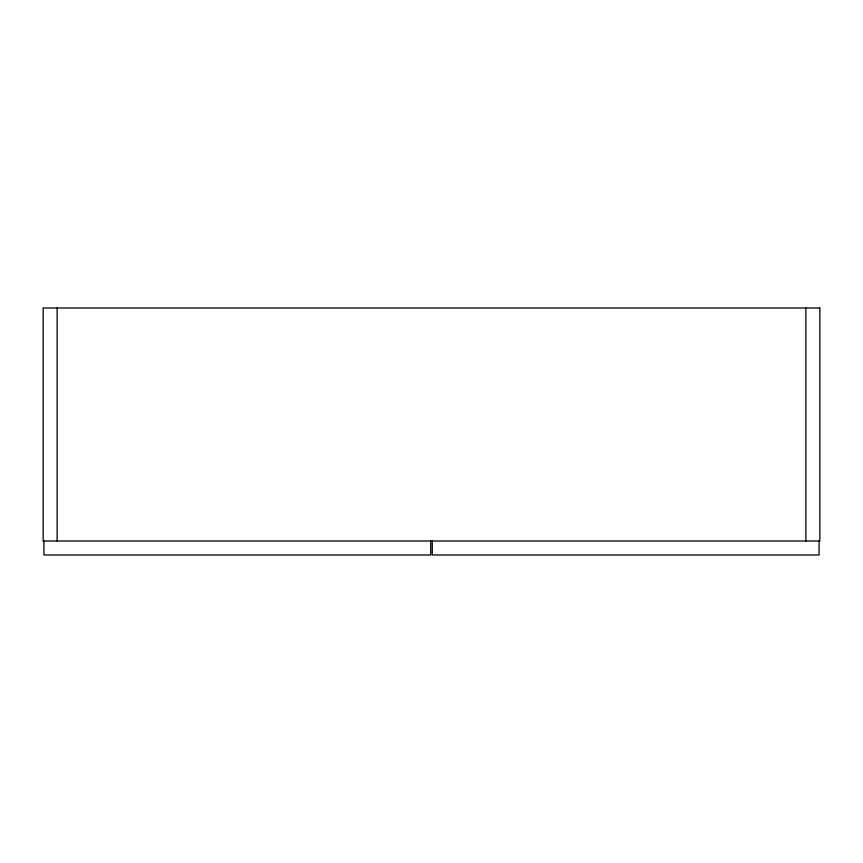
<?xml version="1.0" encoding="UTF-8"?>
<svg xmlns="http://www.w3.org/2000/svg" width="863" height="863" viewBox="0 0 863 863"><rect width="100%" height="100%" fill="white"/><g stroke="black" fill="none" stroke-linecap="round" stroke-linejoin="round"><path stroke-width="1.29" d="M819.073 541.015L819.073 554.995L432.277 554.995L432.277 541.015M805.869 308.005L805.869 541.015M430.723 541.015L430.723 554.995L43.927 554.995L43.927 541.015M57.131 308.005L57.131 541.015M819.85 308.005L43.15 308.005L43.15 541.015L819.85 541.015L819.85 308.005"/></g></svg>
